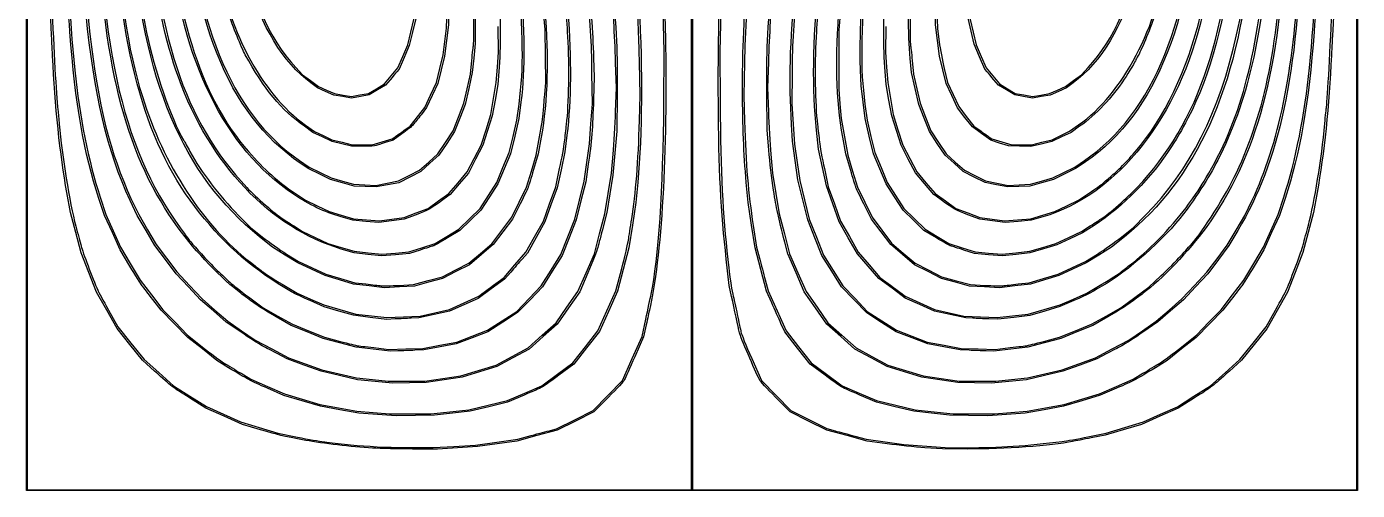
# Model space of a CAD drawing. Header units: millimetres. Extents: x 0 to 590, y -1 to 589.
# Drawn here: x 0 to 590, y -1 to 205 of the extents above; entities that cross this region are included whole.
import ezdxf

# ---------------------------------------------------------------- set-up
doc = ezdxf.new("R2010")
doc.units = ezdxf.units.MM
doc.layers.add('Image', color=7, linetype='CONTINUOUS')

msp = doc.modelspace()

# ---------------------------------------------------------------- linework, layer by layer
at = {"layer": 'Image', "color": 7}
for points in [[(0.145482, 294.206687), (0.145482, 589.206674), (295.145481, 589.206674), (590.145441, 589.206674), (590.145441, 294.206687), (590.145441, -0.7933), (295.145481, -0.7933), (0.145482, -0.7933)], [(294.850471, 294.206687), (294.850471, 588.911664), (147.645475, 588.911664), (0.440492, 588.911664), (0.440492, 294.206687), (0.440492, -0.49829), (147.645475, -0.49829), (294.850471, -0.49829)], [(589.850458, 294.206687), (589.850458, 588.911664), (442.645475, 588.911664), (295.440465, 588.911664), (295.440465, 294.206687), (295.440465, -0.49829), (442.645475, -0.49829), (589.850458, -0.49829)]]:
    msp.add_lwpolyline(points, close=True, dxfattribs=at)
for points in [[(119.47788, 186.653458), (122.527389, 183.382705), (126.030101, 180.803176), (129.532814, 178.223674), (133.125988, 176.631306), (136.719162, 175.038937), (140.422508, 174.413251), (144.125828, 173.787591), (147.936437, 174.446826), (151.747045, 175.106089), (155.259733, 177.205161), (158.772421, 179.304206), (161.759963, 182.844199), (164.747479, 186.384191), (166.955798, 191.546688), (169.164116, 196.709185), (170.511771, 202.314198), (171.8594, 207.919184), (172.627565, 214.409201), (173.395729, 220.899192), (173.418748, 234.469195)], [(167.574499, 158.768756), (170.214803, 160.653304), (173.435682, 164.795911), (176.656587, 168.938519), (179.245773, 174.416346), (181.834959, 179.8942), (183.312815, 186.089207), (184.790672, 192.284188), (185.560318, 198.184184), (186.329991, 204.084207), (186.659159, 212.572808), (186.988328, 221.061408), (186.48083, 233.370301)], [(403.809219, 233.584852), (403.302727, 221.489848), (403.637928, 212.639853), (403.973102, 203.789858), (404.740288, 198.037367)], [(416.86855, 234.617362), (416.902072, 220.899854), (417.667776, 214.409863), (418.433507, 207.919845), (419.781162, 202.314859), (421.128817, 196.709847), (423.337109, 191.54735), (425.545428, 186.384853), (428.529398, 182.849411), (431.513396, 179.313969), (434.994942, 177.216352), (438.476514, 175.118762), (442.32181, 174.453494), (446.167079, 173.788252), (449.870425, 174.413912), (453.573745, 175.039599), (457.133052, 176.616965), (460.692359, 178.194305), (464.235474, 180.795821), (467.778615, 183.397336), (470.821562, 186.661104)], [(229.857849, 174.584225), (230.323701, 179.894227), (230.150848, 191.69422), (229.97797, 203.494213), (228.489027, 220.899219)], [(173.296087, 213.821694), (172.675745, 208.24478), (171.241571, 202.329491), (169.807397, 196.414201), (167.558201, 191.104199), (165.309005, 185.794197), (164.304488, 184.665802)], [(187.288947, 218.096699), (187.254895, 205.559207), (186.345946, 198.6267), (185.436996, 191.694193), (183.950964, 185.612402), (182.464905, 179.53061), (179.953877, 174.171395), (177.442823, 168.812181), (175.007915, 165.686843)], [(282.657809, 170.896542), (282.811374, 193.759028), (282.19508, 218.244046)], [(308.096994, 218.244892), (307.480541, 193.759875), (307.633179, 170.897388)], [(467.000158, 160.556837), (463.182724, 157.860759), (458.932007, 155.831299), (454.681291, 153.801866), (449.916939, 152.687044), (445.152587, 151.572248), (440.2851, 151.732903), (435.417587, 151.893558), (431.521756, 153.143106), (427.625926, 154.39268), (423.556766, 157.319078), (419.487581, 160.245475), (416.175685, 164.51204), (412.86379, 168.778578), (410.344718, 174.154938), (407.825673, 179.531271), (406.339615, 185.613063), (404.853583, 191.694855), (403.944633, 198.627361), (403.035683, 205.559868), (403.001631, 218.097361)], [(425.979873, 184.666463), (424.967842, 185.794858), (422.631836, 191.399871), (420.29583, 197.004857), (418.935527, 202.757348), (417.575225, 208.509866), (416.990549, 213.819868)], [(199.083093, 209.541688), (199.083093, 197.299206), (198.415205, 190.809189), (197.747344, 184.319198), (196.168417, 177.239186), (194.589516, 170.159201), (192.242873, 164.169934), (189.896204, 158.180667), (186.413811, 152.959935), (182.931418, 147.739203), (178.893956, 144.141452), (174.85652, 140.543701), (170.026896, 138.055559), (165.197271, 135.567418), (160.182279, 134.62431), (155.167261, 133.681203), (150.299774, 133.874772), (145.432288, 134.068341), (140.181023, 135.542864), (134.929759, 137.017361), (130.104103, 139.326035), (125.278473, 141.63471), (121.490381, 144.217731)], [(360.888723, 210.279876), (360.261608, 203.199891), (360.227582, 190.072377), (360.193557, 176.94489), (360.733307, 170.454899), (361.273083, 163.964882), (362.719243, 155.852386), (364.165403, 147.739891), (366.346707, 140.659879), (368.527985, 133.579894), (371.760505, 126.930359), (374.992999, 120.280825), (379.314888, 114.521269), (383.636804, 108.761713), (388.832242, 104.355792), (394.027706, 99.949898), (399.907541, 96.898141), (405.787376, 93.846357), (412.195479, 92.134053), (418.603555, 90.421723), (425.047429, 90.059694)], [(118.953635, 131.025686), (123.792414, 127.791261), (129.008622, 125.278592), (134.224803, 122.765897), (139.611137, 121.169798), (144.997445, 119.573699), (150.821136, 119.099513), (156.6448, 118.625327), (162.102308, 119.355101), (167.559815, 120.084874), (172.869817, 122.131241), (178.179793, 124.177608), (182.791586, 127.469739), (187.403353, 130.76187), (191.419463, 135.540774), (195.435574, 140.319705), (198.567076, 146.232586), (201.698552, 152.145468), (203.850646, 158.939836), (206.002767, 165.734203), (207.191408, 172.814189), (208.380048, 179.8942), (208.879952, 186.679202), (209.379882, 193.464203), (209.212719, 204.821707)], [(381.080188, 204.822368), (380.913448, 193.464864), (381.413405, 186.679863), (381.913361, 179.894862), (383.095493, 172.81485), (384.277651, 165.734865), (386.436228, 158.940497), (388.594778, 152.14613), (391.726254, 146.233248), (394.85773, 140.320366), (398.887281, 135.525481), (402.916833, 130.730596), (407.515185, 127.453202), (412.113511, 124.175835), (417.423513, 122.130686), (422.733515, 120.085536), (428.191023, 119.354095), (433.64853, 118.622655), (439.523391, 119.113589), (445.398252, 119.60455), (450.73339, 121.185567), (456.068528, 122.766559), (461.284709, 125.279254), (466.500916, 127.791922), (471.314719, 131.019945)], [(121.097316, 145.373749), (125.374808, 142.446955), (130.242321, 140.056365), (135.109807, 137.665775), (140.124799, 136.295815), (145.139817, 134.925882), (150.0916, 134.641588), (155.043383, 134.357319), (160.021122, 135.354402), (164.99886, 136.351457), (169.699606, 138.705296), (174.400379, 141.059136), (178.4634, 144.694167), (182.526421, 148.329198), (185.887105, 153.420839), (189.24779, 158.512481), (191.614567, 164.622292), (193.981344, 170.732103), (195.43904, 177.15735), (196.896709, 183.582598), (197.499429, 189.703389)], [(251.479572, 190.956694), (251.763946, 182.254204), (251.480207, 172.519205)], [(271.880008, 163.142927), (272.219283, 174.416796), (271.877229, 188.955412)], [(318.409235, 188.89096), (318.061863, 174.098476), (318.406377, 162.983357)], [(329.030642, 188.842461), (328.676364, 177.730015), (329.025588, 167.159963)], [(469.627074, 144.763726), (465.507591, 141.92181), (460.444445, 139.472932), (455.381299, 137.024081), (450.119451, 135.546542), (444.857603, 134.069003), (439.99009, 133.875434), (435.122603, 133.681864), (430.107585, 134.624972), (425.092593, 135.568079), (420.233785, 138.071355), (415.375003, 140.574604), (411.367016, 144.157248), (407.359028, 147.739865), (403.876344, 152.960596), (400.39366, 158.181328), (398.049425, 164.170595), (395.705191, 170.159862), (394.119119, 177.239847), (392.533022, 184.319859), (391.921279, 190.563232)], [(392.793901, 189.704051), (393.396595, 183.583259), (394.854291, 177.158012), (396.31196, 170.732764), (398.687627, 164.60004), (401.063294, 158.467343), (404.413792, 153.398588), (407.764317, 148.329859), (411.828634, 144.694828), (415.892951, 141.059797), (420.593698, 138.705958), (425.29447, 136.352119), (430.272209, 135.355063), (435.249947, 134.357981), (440.20173, 134.642249), (445.153513, 134.926544), (450.168505, 136.296477), (455.183523, 137.666436), (460.051009, 140.057026), (464.918522, 142.447616), (469.196015, 145.37441)], [(154.135492, 62.454657), (160.773015, 61.680142), (168.295489, 61.893078), (175.81799, 62.106042), (183.340491, 63.529632), (190.862992, 64.953249), (197.647993, 67.574582), (204.432994, 70.195915), (210.931584, 74.363473), (217.430185, 78.531004), (222.883618, 84.225102), (228.337024, 89.9192), (232.661903, 96.851706), (236.986756, 103.784213), (240.098335, 111.601698), (243.209888, 119.419209), (245.25689, 127.826715), (247.303891, 136.234194), (248.508037, 144.494194), (249.712182, 152.754195), (250.336149, 161.60419), (250.960142, 170.454211), (250.793772, 183.876709)], [(209.602212, 186.736828), (209.023277, 179.124474), (207.817729, 172.134342), (206.612156, 165.144209), (204.533033, 158.654192), (202.453885, 152.164201), (199.223296, 146.006976), (195.99268, 139.849752), (191.979427, 135.091961), (187.966175, 130.334197), (184.692459, 127.974194)], [(261.258545, 167.05667), (261.608536, 177.524142), (261.257752, 188.739168)], [(339.498643, 183.877396), (339.333675, 170.454899), (339.959573, 161.505685), (340.585498, 152.556472), (341.757708, 144.543169), (342.929918, 136.529892), (345.006104, 127.963981), (347.082289, 119.398095), (350.269486, 111.44398), (353.456683, 103.48989), (357.725206, 96.663561), (361.993729, 89.837258), (367.435838, 84.180811), (372.877973, 78.524337), (379.367964, 74.360483), (385.857955, 70.196603), (392.642956, 67.57527), (399.427957, 64.953937), (406.950458, 63.53032), (414.472959, 62.10673), (421.99546, 61.893766), (429.517961, 61.68083), (436.155457, 62.455345)], [(403.508996, 111.096), (398.000107, 114.398264), (393.35323, 118.909992), (388.706353, 123.421693), (384.934823, 129.237949), (381.16332, 135.054205), (378.401758, 141.691701), (375.640196, 148.329198), (373.759565, 156.146709), (371.878906, 163.964194), (370.98345, 171.191711), (370.087995, 178.419201), (369.827962, 185.351708)], [(405.598358, 127.974194), (402.324642, 130.334197), (398.283661, 135.124849), (394.242653, 139.915474), (391.041327, 146.039837), (387.839975, 152.164201), (385.759318, 158.654192), (383.678661, 165.144209), (382.473087, 172.134342), (381.267513, 179.124474), (380.688605, 186.736828)], [(406.985277, 186.089869), (408.463081, 179.894862), (410.939369, 174.58486), (413.415658, 169.274857), (416.746815, 164.961435), (420.077972, 160.647986), (422.718275, 158.766428)], [(161.312579, 181.182351), (159.325215, 178.827294), (155.69238, 176.63792), (152.059571, 174.448546), (148.156755, 173.732901), (144.25394, 173.017256), (140.271431, 173.705332), (136.288923, 174.393381), (132.713609, 175.997417), (129.138268, 177.601427), (126.223618, 179.746087)], [(464.068284, 179.746748), (461.153608, 177.602088), (457.578293, 175.998078), (454.002952, 174.394042), (450.02047, 173.705993), (446.037962, 173.017918), (442.135146, 173.733563), (438.23233, 174.449208), (434.599496, 176.638582), (430.966687, 178.827956), (428.979296, 181.183012)], [(219.296026, 171.191711), (218.409328, 163.964194), (216.527956, 156.146709), (214.646556, 148.329198), (211.884148, 141.691701), (209.121728, 135.054205), (205.350437, 129.233875), (201.579146, 123.413544), (196.906551, 118.888905), (192.233957, 114.364292), (186.753404, 111.078987)], [(261.951357, 174.584198), (261.840549, 158.359208), (260.953163, 148.624208), (260.065804, 138.889208), (258.723731, 130.629208), (257.381632, 122.369207), (255.736982, 116.026695)], [(329.197356, 149.951702), (328.421068, 158.949202), (328.32558, 174.879209)], [(118.589807, 116.379808), (122.42481, 113.876612), (128.051148, 111.267529), (133.677512, 108.658473), (139.556157, 106.906402), (145.434801, 105.154305), (151.569827, 104.505943), (157.704853, 103.857555), (163.664831, 104.369577), (169.624809, 104.881599), (175.432783, 106.72847), (181.240757, 108.575341), (186.495277, 111.760527), (191.749796, 114.945714), (196.469803, 119.526895), (201.189811, 124.108075), (204.910647, 129.876124), (208.631508, 135.6442), (211.350367, 142.281696), (214.069236, 148.919192), (215.812337, 156.086066), (217.555465, 163.252941), (218.461028, 170.393569)], [(371.826889, 170.39423), (372.737902, 163.253602), (374.48103, 156.086728), (376.224132, 148.919853), (378.94299, 142.282357), (381.661822, 135.644861), (385.382684, 129.876786), (389.103545, 124.108737), (393.823553, 119.520941), (398.543535, 114.933172), (403.807923, 111.751452), (409.072311, 108.569705), (414.870443, 106.725983), (420.668548, 104.88226), (426.628526, 104.370239), (432.588477, 103.858217), (438.723503, 104.506605), (444.858555, 105.154966), (450.65973, 106.88386), (456.460905, 108.612726), (462.164713, 111.242341), (467.868547, 113.871955), (471.70355, 116.377824)], [(149.356059, 151.711102), (144.252987, 151.674801), (139.908926, 152.748612), (135.564864, 153.822397), (131.336346, 155.841247), (127.107855, 157.860098), (123.29042, 160.556175)], [(123.752304, 161.120637), (127.734812, 158.311027), (131.634664, 156.460372), (135.534543, 154.609691), (140.04217, 153.467803), (144.549823, 152.32594), (148.974821, 152.322236), (153.399818, 152.318532), (157.819312, 153.648566), (162.238806, 154.9786), (163.586488, 155.931391)], [(418.064307, 61.297448), (413.985782, 61.449372), (406.854309, 62.813855), (399.722862, 64.178338), (392.688411, 66.832664), (385.653987, 69.48699), (379.15844, 73.655607), (372.662893, 77.824196), (367.069019, 83.599071), (361.475172, 89.373947), (357.102642, 96.358285), (352.730138, 103.342623), (349.589216, 111.194054), (346.448294, 119.045485), (344.277441, 127.93485), (342.106588, 136.824188), (340.913846, 145.379199), (339.721078, 153.93421), (339.275784, 161.309206)], [(426.706287, 155.932052), (428.053969, 154.979261), (432.473463, 153.649227), (436.892957, 152.319194), (441.317954, 152.322898), (445.742952, 152.326602), (450.250605, 153.468464), (454.758232, 154.610353), (458.65811, 156.466934), (462.557963, 158.323489), (466.540471, 161.125532)], [(166.551012, 157.180859), (162.594036, 154.379372), (159.176016, 153.334717)], [(165.245902, 90.058688), (171.689802, 90.4204), (178.127273, 92.148288), (184.564744, 93.876176), (190.414655, 96.912693), (196.264566, 99.949236), (201.332051, 104.226729), (206.399563, 108.504221), (210.835064, 114.361434), (215.270576, 120.218648), (218.517966, 126.898953), (221.765383, 133.579233), (223.943353, 140.659218), (226.12135, 147.73923), (227.566531, 155.851725)], [(239.7158, 156.589198), (238.839051, 149.214202), (237.074518, 141.249212), (235.309959, 133.284196), (232.607875, 125.773786), (229.905791, 118.263403), (226.023322, 111.318805), (222.140826, 104.374207), (219.822706, 101.719193)], [(228.330039, 155.764121), (227.001381, 148.29041), (224.905537, 141.377297)], [(419.63535, 75.484777), (416.537847, 75.645194), (409.562584, 77.120405), (402.587294, 78.595589), (396.14379, 81.516007), (389.70026, 84.436451), (383.859319, 88.755139), (378.018404, 93.073827), (373.235637, 98.51956), (368.45287, 103.965294), (364.417339, 111.102244), (360.381835, 118.239194), (357.555899, 126.20421), (354.729964, 134.169201), (352.987551, 142.281696), (351.245137, 150.394191), (350.337034, 158.801697)], [(365.38537, 141.377297), (363.289526, 148.29041), (361.960868, 155.764121)], [(53.78102, 114.67568), (57.636369, 108.20921), (62.172465, 102.123291), (66.708561, 96.037372), (72.321749, 90.028288), (77.934964, 84.019203), (83.658986, 79.080094), (89.382982, 74.141011), (95.430484, 69.937893), (101.477986, 65.734775), (108.889917, 61.868075), (116.301849, 58.001349), (123.639909, 55.328396), (130.977995, 52.655416), (138.7065, 50.85699), (146.435006, 49.058538), (153.456492, 48.314239), (160.477978, 47.569913), (168.590473, 47.582613), (176.702968, 47.595048), (184.667985, 48.781546), (192.632975, 49.96807), (200.450486, 52.3535), (208.267971, 54.73893), (215.385511, 58.570706), (222.503014, 62.402481), (228.698524, 67.960054), (234.894034, 73.517626), (239.702545, 80.390919), (244.511029, 87.264212), (248.182626, 95.671691), (251.854248, 104.079197), (254.182767, 112.929192), (256.511259, 121.779213), (257.978426, 130.776713), (259.445594, 139.774213), (260.177087, 148.181692)], [(330.109956, 148.182407), (330.845154, 139.774927), (332.312718, 130.777427), (333.780309, 121.779927), (336.10552, 112.929906), (338.430732, 104.079911), (342.103942, 95.672406), (345.777179, 87.264926), (350.585901, 80.388273), (355.394624, 73.511647), (361.628551, 67.935289), (367.862478, 62.358957), (374.942649, 58.547449), (382.022819, 54.735941), (389.840304, 52.352362), (397.657816, 49.968784), (405.622806, 48.78226), (413.587796, 47.595763), (421.700317, 47.583327), (429.812813, 47.570627), (436.834299, 48.314953), (443.855785, 49.059252), (451.58429, 50.857705), (459.312795, 52.656131), (466.650855, 55.32911), (473.988915, 58.002063), (481.400873, 61.86879), (488.812805, 65.73549), (494.860307, 69.938608), (500.907808, 74.141726), (506.631804, 79.080808), (512.355826, 84.019918), (517.874982, 89.928275), (523.394137, 95.836606), (527.91486, 101.875773), (532.435584, 107.914914), (536.363191, 114.450175), (540.290799, 120.985437), (543.523689, 127.872673)], [(249.157933, 143.756695), (248.008186, 135.93921), (245.924539, 127.490244), (243.840866, 119.041278), (240.700791, 111.191964), (237.560716, 103.342623), (233.192234, 96.364741), (228.823751, 89.386832), (223.329282, 83.698184), (217.834812, 78.009537), (211.26144, 73.757947), (204.688079, 69.506358), (197.628043, 66.842348), (190.567981, 64.178338), (183.436508, 62.813855), (176.305061, 61.449372), (172.226509, 61.297448)], [(208.122556, 90.856142), (211.811467, 93.545552), (216.649637, 99.136225), (221.487808, 104.726923), (225.362631, 111.630564), (229.237427, 118.534204), (231.970864, 126.137959), (234.704328, 133.741713), (236.462934, 141.866459)], [(353.829217, 141.84053), (355.581552, 133.750048), (358.313058, 126.148119), (361.044563, 118.546216), (364.9074, 111.666838), (368.770237, 104.78746), (373.621426, 99.169615), (378.472614, 93.551797), (382.165297, 90.859608)], [(56.893525, 52.052695), (51.544074, 56.879198), (45.899241, 63.901478), (40.254435, 70.923757), (35.719451, 78.999528), (31.184439, 87.075299), (27.759779, 95.807528), (24.335118, 104.539757), (21.988026, 113.454469), (19.640934, 122.369207), (18.015016, 131.219202)], [(271.089115, 135.637188), (270.313939, 126.794205), (268.736255, 116.764195), (267.158597, 106.734211), (264.653179, 97.07557), (262.147757, 87.416956), (258.116221, 78.503673), (254.084659, 69.59039), (248.397996, 62.349802), (242.711333, 55.109215), (236.131781, 50.241702)], [(330.481431, 82.245199), (328.102457, 87.551179), (325.616696, 97.142695), (323.13091, 106.734211), (321.55394, 116.764195), (319.976997, 126.794205), (319.201794, 135.637188)], [(572.26826, 131.219202), (570.643851, 122.369207), (568.304405, 113.466137), (565.964959, 104.563093), (562.526964, 95.796918), (559.088994, 87.03077), (554.532287, 78.939415), (549.97558, 70.84806), (544.361201, 63.863642), (538.746849, 56.879198), (533.397397, 52.052695)], [(45.942104, 98.621716), (41.623971, 105.849206), (38.170392, 113.419491), (34.716838, 120.989776), (32.192793, 128.611998)], [(32.790963, 129.154209), (35.319136, 121.484203), (38.563113, 114.256712), (41.80709, 107.029195), (46.125037, 99.70746), (50.442984, 92.385751), (55.523566, 85.800405), (60.604148, 79.215084), (65.996065, 73.676958), (71.387982, 68.138806), (78.025478, 62.814702)], [(95.229718, 69.29784), (88.68644, 73.804302), (82.987209, 78.707508), (77.287979, 83.610687), (71.887939, 89.419958), (66.487899, 95.229202), (61.772574, 101.498663), (57.057223, 107.768123), (53.121466, 114.380987), (49.185737, 120.993824), (46.037195, 127.714082)], [(218.971568, 126.202491), (215.587388, 119.415743), (211.316712, 113.812477), (207.046046, 108.20921), (201.756999, 103.709362), (196.467925, 99.209541), (190.504825, 96.148047), (184.541726, 93.086553), (178.298644, 91.414731), (172.055562, 89.742934), (165.448123, 89.348864), (158.84071, 88.954794), (151.989324, 89.783469), (145.137939, 90.612144), (138.795427, 92.509259), (132.452941, 94.406374), (126.405439, 97.19249), (120.357938, 99.978605), (114.785548, 103.45568), (109.213159, 106.932728), (103.428044, 111.597094)], [(486.862852, 111.597094), (481.077711, 106.932728), (475.505348, 103.45568), (469.932959, 99.978605), (463.885457, 97.19249), (457.837955, 94.406374), (451.495469, 92.509259), (445.152957, 90.612144), (438.301572, 89.783469), (431.450187, 88.954794), (424.842747, 89.348864), (418.235334, 89.742934), (411.992252, 91.414731), (405.749171, 93.086553), (399.786071, 96.148047), (393.822971, 99.209541), (388.533898, 103.709362), (383.244824, 108.20921), (378.967332, 113.814196), (374.689813, 119.419209), (371.314524, 126.20421)], [(512.265286, 62.815416), (518.902808, 68.13952), (524.294726, 73.677673), (529.686643, 79.215799), (534.767225, 85.801119), (539.847807, 92.386466), (544.168188, 99.708174), (548.488596, 107.02991), (551.72519, 114.257426), (554.961812, 121.484917), (557.49488, 129.154923)], [(558.09551, 128.611998), (555.574084, 120.989776), (552.120531, 113.419491), (548.666951, 105.849206), (544.348819, 98.621716)], [(94.091216, 121.087936), (99.414818, 115.676625), (104.72482, 111.479381)], [(172.830209, 121.346487), (167.558122, 119.339993), (161.953109, 118.602917), (156.348123, 117.865867), (150.595605, 118.375137), (144.843114, 118.884407), (139.631113, 120.403962)], [(450.659677, 120.41055), (445.447703, 118.89761), (439.695185, 118.378762), (433.942694, 117.859887), (428.337708, 118.599927), (422.732695, 119.339993), (417.460608, 121.346487)], [(485.568537, 111.484329), (490.878539, 115.685065), (496.202141, 121.092487)], [(322.284666, 116.617245), (323.786203, 107.029751), (325.065252, 102.162264)], [(473.379739, 116.63566), (468.271693, 113.311356), (462.612626, 110.673513), (456.953532, 108.035697), (450.937939, 106.250553), (444.922346, 104.465409), (438.842565, 103.795193), (432.762784, 103.125004), (426.567778, 103.658192), (420.372771, 104.19138), (415.652789, 105.715698)], [(537.139373, 114.330478), (533.210152, 107.728568), (528.501257, 101.478898), (523.792388, 95.229202), (518.397666, 89.419958), (513.002918, 83.610687), (507.329537, 78.729839), (501.656129, 73.848991), (495.087028, 69.321123)], [(478.782927, 59.673198), (474.65294, 57.524093), (467.130439, 54.75335), (459.607938, 51.982607), (451.495443, 50.104939), (443.382948, 48.227244), (435.644362, 47.448416), (427.905775, 46.669589), (420.451855, 46.849796), (412.997934, 47.030004), (405.032944, 48.222719), (397.067927, 49.415461), (389.397947, 51.767395), (381.727941, 54.119329), (374.533497, 57.960815), (367.339053, 61.802326), (361.159551, 67.355586), (354.980048, 72.908873), (349.959977, 80.072731), (344.939905, 87.236589), (341.299953, 95.666876), (337.66, 104.097162), (336.311948, 109.25069)], [(115.344798, 103.940053), (120.6548, 100.597995), (126.702302, 97.817436), (132.749804, 95.036903), (139.239794, 93.136586), (145.729812, 91.236243), (150.597298, 90.666092)], [(174.637975, 105.715698), (169.917967, 104.19138), (163.722986, 103.658192), (157.527979, 103.125004), (151.457141, 103.794214), (145.386303, 104.463425), (139.657148, 106.144799)], [(312.72916, 85.096031), (311.693052, 90.007862), (310.355318, 101.616032)], [(439.696032, 90.666754), (444.563545, 91.236904), (451.053536, 93.137247), (457.543553, 95.037564), (463.591055, 97.818097), (469.63853, 100.598656), (474.948532, 103.941137)], [(95.199952, 51.08051), (99.541924, 48.459998), (106.999945, 45.210041), (114.457994, 41.960111), (122.275479, 39.627545), (130.09299, 37.294952), (138.352991, 35.803601), (146.612991, 34.312251), (153.840482, 33.717706), (161.067972, 33.123187), (170.212977, 33.130331), (179.357982, 33.137474), (187.765488, 34.039624), (196.172967, 34.9418), (204.786266, 36.992374), (213.399549, 39.042948), (221.016691, 42.302482), (228.633807, 45.56199), (235.488526, 50.630533), (242.343245, 55.69905), (247.89886, 62.779036), (253.454475, 69.859047), (257.444735, 78.729865), (261.434996, 87.600683), (263.989231, 97.462365)], [(248.983784, 95.657906), (245.351028, 87.236589), (240.336063, 80.080007), (235.321071, 72.923425), (229.124874, 67.356671), (222.928676, 61.789891), (215.745821, 57.958645), (208.562981, 54.127373), (200.892975, 51.770597), (193.222969, 49.413847), (185.257979, 48.221926), (177.292989, 47.030004), (169.839068, 46.849796), (162.385147, 46.669589), (154.646561, 47.448416), (146.907975, 48.227244), (138.79548, 50.104939), (130.682984, 51.982607), (123.160484, 54.75335), (115.637983, 57.524093), (111.507996, 59.673198)], [(214.768635, 95.966702), (212.032658, 92.869198), (206.167814, 88.570592), (200.302981, 84.272013), (193.960469, 81.421418), (187.617983, 78.570824), (180.832982, 77.122204), (174.04798, 75.673584), (170.655466, 75.498006)], [(113.426198, 90.548723), (120.063694, 86.577962), (125.963691, 84.008646), (131.863688, 81.439304), (138.981111, 79.401034), (146.098535, 77.362737), (152.993603, 76.56097), (159.888698, 75.759203), (167.263693, 76.097631), (174.638689, 76.43606), (181.12868, 77.906958), (187.618697, 79.37783), (194.154726, 82.313567), (200.690781, 85.249304), (202.562231, 86.708005)], [(327.597447, 92.453802), (328.850619, 87.612853), (332.843473, 78.736321), (336.836326, 69.859762), (342.391941, 62.77975), (347.947529, 55.699765), (354.802248, 50.631248), (361.656967, 45.562704), (369.27411, 42.303197), (376.891226, 39.043662), (385.504524, 36.993089), (394.117796, 34.942515), (402.525302, 34.040339), (410.932808, 33.138189), (420.077813, 33.131045), (429.222792, 33.123901), (436.450309, 33.71842), (443.677799, 34.312965), (451.898589, 35.797489), (460.119378, 37.28204), (467.9761, 39.621565), (475.832796, 41.96109), (483.290845, 45.210914), (490.748867, 48.460712), (495.090838, 51.081225)], [(387.729432, 86.708693), (389.600883, 85.249992), (396.136911, 82.314255), (402.672966, 79.378518), (409.162957, 77.907646), (415.652974, 76.436748), (423.02797, 76.098319), (430.402966, 75.759891), (437.298034, 76.561658), (444.193102, 77.363424), (451.310526, 79.401721), (458.427949, 81.439992), (464.327972, 84.009334), (470.227969, 86.57865), (476.865465, 90.547003)], [(451.200459, 65.251197), (458.132965, 67.071715), (465.212951, 69.936756), (472.292963, 72.801823), (478.782953, 76.459158), (485.272971, 80.116493), (491.467951, 84.704289), (497.662958, 89.292084), (503.007171, 94.240983)], [(89.710272, 53.548729), (84.432575, 56.776751), (78.057784, 61.899878), (71.682992, 67.022979), (65.740398, 73.013595), (59.797803, 79.004211), (56.169466, 83.724193)], [(98.528014, 84.936276), (105.018005, 80.117075), (111.507996, 76.456486), (117.998013, 72.795896), (125.077998, 69.933448), (132.15801, 67.071027), (139.09049, 65.250509)], [(163.575481, 75.155159), (159.887983, 74.987889), (152.512988, 75.881969), (145.137992, 76.776076), (138.608657, 78.693035), (132.079349, 80.609968), (125.92366, 83.284191)], [(464.407347, 83.301653), (458.291848, 80.644893), (451.574844, 78.680679), (444.857867, 76.716439), (437.777856, 75.860829), (430.697844, 75.00522), (426.715362, 75.16479)], [(534.121456, 83.724193), (530.493093, 79.004211), (524.550525, 73.013595), (518.60793, 67.022979), (512.233139, 61.899878), (505.858348, 56.776751), (500.580651, 53.548729)], [(36.442663, 79.12256), (40.643981, 71.629057), (46.422005, 64.40154), (52.200029, 57.17405), (58.717536, 51.374039), (65.235044, 45.574029), (72.56424, 40.94263), (79.893436, 36.311231), (87.440808, 32.927924), (94.988206, 29.544592), (103.248207, 27.03568), (111.508207, 24.526769), (120.210697, 22.80486)], [(470.670379, 22.913234), (478.782874, 24.529653), (487.042875, 27.037479), (495.302875, 29.545306), (502.825376, 32.919934), (510.347877, 36.294562), (517.687127, 40.921437), (525.026351, 45.548311), (531.558702, 51.361551), (538.091053, 57.174764), (543.869076, 64.402254), (549.6471, 71.629771), (553.848419, 79.123274)], [(164.75547, 61.013286), (161.362982, 60.881074), (153.840482, 61.775842), (146.317981, 62.670583), (138.942985, 64.599422), (131.567989, 66.528261), (124.487977, 69.421929), (117.407992, 72.315624), (110.770496, 76.118957)], [(232.4582, 25.769781), (235.113188, 26.448781), (243.227827, 30.492858), (251.342465, 34.536935), (257.830339, 41.232851), (264.318187, 47.928767), (268.655901, 57.683161), (272.993612, 67.437528), (274.647152, 75.138279)], [(274.824317, 72.513506), (273.686688, 67.20353), (269.780989, 58.353509)], [(354.152485, 50.241702), (347.566291, 55.109215), (341.932122, 62.281672), (336.297952, 69.454103), (334.579166, 73.19666)], [(479.520347, 76.118957), (472.882851, 72.315624), (465.802866, 69.421929), (458.722854, 66.528261), (451.347858, 64.599422), (443.972863, 62.670583), (436.450362, 61.775842), (428.927861, 60.881074), (425.535347, 61.013286)], [(321.611222, 57.714884), (325.972879, 47.929852), (332.460673, 41.233883), (338.948468, 34.537914), (346.915681, 30.548209), (354.882893, 26.558478), (358.570391, 25.589626)], [(220.68911, 41.404486), (213.283, 38.235783), (205.022989, 36.272734), (196.762988, 34.309711), (188.907694, 33.44193), (181.052427, 32.57415), (172.535199, 32.373543), (164.01797, 32.172936), (155.75797, 32.820107), (147.497969, 33.467304), (138.942985, 34.964025), (130.387974, 36.460747), (122.275479, 38.891897), (114.162983, 41.323048), (106.935493, 44.466615)], [(483.35543, 44.469578), (476.127939, 41.327572), (468.015444, 38.894146), (459.902922, 36.460747), (451.347938, 34.964025), (442.792927, 33.467304), (434.532926, 32.820107), (426.272926, 32.172936), (417.755724, 32.373543), (409.238496, 32.57415), (401.383202, 33.44193), (393.527934, 34.309711), (385.267934, 36.272734), (377.007933, 38.235783), (369.601823, 41.404486)], [(103.875402, 26.079397), (95.872973, 28.44112), (87.760478, 32.039983), (79.647982, 35.638872), (72.420492, 40.175179)], [(258.159401, 40.552078), (251.632845, 33.96062), (243.52035, 29.901858), (235.407855, 25.843097), (226.410355, 23.462906), (217.412854, 21.082714), (208.710354, 19.883543), (200.007838, 18.684372), (191.166548, 18.090197), (182.325232, 17.496022), (171.254033, 17.537932)], [(381.727968, 19.866028), (372.877973, 21.082582), (363.880473, 23.46317), (354.882973, 25.843785), (346.770478, 29.902546), (338.657956, 33.961308), (332.131399, 40.552766)], [(517.870431, 40.178645), (510.64294, 35.638078), (502.530418, 32.039612), (494.417923, 28.44112), (486.349164, 26.059738), (478.280377, 23.678356), (472.189166, 22.494213)], [(153.424265, 17.955233), (153.424398, 17.955921)], [(189.535683, 18.693765), (199.123177, 19.303656), (208.552954, 20.634907), (217.982741, 21.966158), (223.892976, 23.528469)], [(367.29709, 23.29262), (372.336291, 21.964464), (380.719588, 20.743915), (389.102884, 19.523366), (399.280373, 18.814785), (409.457888, 18.106178), (417.25336, 18.096653)], [(417.127947, 17.535869), (406.212932, 17.568254), (398.395474, 18.108877)]]:
    msp.add_lwpolyline(points, dxfattribs=at)
for points in [[(54.760534, 382.559209), (43.992283, 333.521877), (43.313601, 250.454023), (53.286699, 202.166719)], [(11.200779, 201.134209), (9.348986, 233.615411), (9.766155, 328.512482), (11.952936, 372.234183)], [(496.202141, 121.092487), (535.254905, 160.760116), (549.480862, 225.010023), (542.501339, 330.197375)], [(470.821562, 186.661104), (493.589037, 211.080637), (502.814793, 258.901455), (495.895118, 316.627346)], [(126.223618, 179.746087), (101.138499, 198.204213), (88.28676, 243.344087), (92.044188, 299.796274)], [(498.253694, 299.689329), (502.068853, 243.66328), (489.101677, 198.166828), (464.068284, 179.746748)], [(24.630922, 284.619192), (24.630922, 196.090378), (32.461318, 150.434461), (53.78102, 114.67568)], [(31.713368, 282.63704), (31.701197, 198.692925), (41.923559, 151.891733), (68.201102, 115.585741)], [(580.238727, 279.01418), (580.37004, 245.349152), (579.87638, 212.216573), (579.073926, 200.839199)], [(121.490381, 144.217731), (89.175099, 166.253316), (72.376307, 208.532859), (70.335628, 272.966704)], [(519.95249, 272.967366), (517.968115, 209.31965), (501.16882, 166.523535), (469.627074, 144.763726)], [(17.667989, 268.689186), (17.984087, 232.178221), (18.987625, 210.440716), (21.515427, 185.351708)], [(62.530235, 265.886693), (64.870633, 212.920259), (76.99355, 173.648446), (98.500629, 149.361708)], [(71.217934, 268.689186), (73.540209, 208.280684), (90.523521, 166.293321), (121.097316, 145.373749)], [(469.196015, 145.37441), (499.806295, 166.318959), (516.828554, 208.501426), (519.077592, 268.984857)], [(568.895484, 186.384906), (571.373201, 212.044938), (572.312684, 232.836266), (572.621162, 268.837405)], [(54.397737, 264.559199), (56.95721, 202.385821), (70.126343, 162.561108), (97.751276, 133.453952)], [(492.419419, 133.334255), (520.22218, 162.592065), (533.301354, 202.159337), (535.894244, 264.854844)], [(67.349832, 115.584206), (44.747034, 146.711879), (34.611323, 184.577722), (31.539748, 249.366692)], [(76.812734, 122.222999), (53.647908, 151.062396), (41.94171, 191.317215), (38.723821, 253.201695)], [(39.502595, 252.797782), (41.198812, 219.582335), (44.913113, 195.01318), (51.460492, 173.699193)], [(558.747258, 249.366692), (555.710874, 184.806693), (545.605008, 146.961619), (523.062455, 115.731711)], [(551.564086, 253.201695), (549.142698, 206.996794), (542.969625, 176.666363), (530.639249, 150.390566)], [(536.533424, 139.996516), (549.392227, 167.456879), (555.06873, 196.11374), (558.022909, 248.482375)], [(566.019728, 249.071681), (563.453984, 182.025948), (555.588239, 145.328293), (537.139373, 114.330478)], [(103.428044, 111.597094), (69.231099, 139.169164), (51.588365, 181.061039), (46.773213, 246.121683)], [(95.266654, 242.139201), (99.220878, 218.2482), (107.314853, 199.69895), (119.47788, 186.653458)], [(19.32936, 202.461703), (18.010148, 220.050674), (17.712809, 225.855605), (17.402823, 240.074181)], [(67.447569, 182.254204), (61.470949, 198.868132), (57.685026, 216.676548), (55.469061, 238.599182)], [(118.521941, 130.407805), (88.06496, 150.827552), (68.917673, 189.588454), (63.577006, 241.635911)], [(248.241257, 236.386683), (250.322708, 213.445298), (251.101932, 202.513694), (251.479572, 190.956694)], [(282.457414, 236.091011), (282.757452, 225.471272), (283.010393, 215.20565), (283.333264, 200.5435)], [(306.831651, 171.781705), (306.729998, 191.91729), (306.886181, 201.952565), (307.83249, 236.091699)], [(317.571299, 176.059197), (317.568654, 194.353732), (317.689939, 197.49042), (320.071109, 240.811681)], [(320.664279, 238.304754), (319.58507, 220.495094), (318.691731, 200.919817), (318.409235, 188.89096)], [(534.824401, 238.599182), (531.823233, 208.800405), (524.918904, 182.845469), (515.009756, 164.111699)], [(524.263611, 139.774901), (538.922136, 165.109257), (546.191827, 193.377446), (550.019686, 239.92739)], [(572.887438, 240.369192), (572.578855, 225.972419), (572.298132, 220.466678), (570.954631, 202.461703)], [(84.363201, 235.944194), (88.542163, 204.544926), (104.105113, 174.981549), (123.752304, 161.120637)], [(198.255423, 196.508208), (198.749824, 198.714224), (198.313605, 224.486757), (197.645374, 232.551707)], [(208.547503, 232.699185), (210.337065, 207.937255), (210.540451, 199.073793), (209.602212, 186.736828)], [(218.461028, 170.393569), (220.595448, 187.223926), (220.445509, 199.587825), (217.70723, 232.551707)], [(240.125296, 200.249204), (239.517045, 211.207002), (239.157979, 215.684731), (237.452316, 233.58419)], [(261.257752, 188.739168), (260.828492, 202.463687), (260.402407, 209.568014), (258.700871, 231.371691)], [(259.445806, 231.224186), (261.90868, 198.921922), (262.089655, 194.831067), (261.951357, 174.584198)], [(328.32558, 174.879209), (328.20575, 194.870649), (328.395271, 199.10594), (330.846636, 231.224186)], [(331.579796, 231.372406), (329.890458, 209.549652), (329.46387, 202.432387), (329.030642, 188.842461)], [(352.836976, 233.584878), (351.127821, 215.607817), (350.773094, 211.180094), (350.166352, 200.249892)], [(372.588704, 232.552368), (369.850663, 199.666036), (369.696544, 187.091766), (371.826889, 170.39423)], [(380.688605, 186.736828), (379.75034, 199.073793), (379.953751, 207.937255), (381.743314, 232.699185)], [(391.921279, 190.563232), (390.829502, 201.705312), (390.827491, 217.680007), (391.915987, 232.847352)], [(466.540471, 161.125532), (486.14644, 174.92014), (501.838983, 204.730373), (505.926425, 235.944856)], [(542.479591, 234.469195), (537.072619, 177.527291), (518.934611, 137.455616), (486.862852, 111.597094)], [(218.713943, 229.306698), (221.102099, 200.938232), (221.241243, 187.047158), (219.296026, 171.191711)], [(250.793772, 183.876709), (250.60359, 199.21807), (250.334561, 203.780968), (248.106426, 229.454203)], [(339.275784, 161.309206), (338.059283, 181.458258), (338.455973, 195.074193), (341.166656, 226.209194)], [(342.184561, 229.454891), (339.95579, 203.774433), (339.687132, 199.215636), (339.498643, 183.877396)], [(392.3326, 227.389845), (391.904636, 220.353066), (391.690535, 198.056126), (392.036161, 196.515801)], [(543.523689, 127.872673), (555.320243, 153.003723), (561.732393, 184.172724), (564.33039, 229.012402)], [(271.877229, 188.955412), (271.689084, 196.951649), (271.143884, 210.596159), (270.665676, 219.276529)], [(350.337034, 158.801697), (348.393246, 176.797755), (348.66836, 198.020884), (351.184045, 224.144201)], [(11.339314, 215.441526), (12.170265, 193.848484), (13.225952, 174.990016), (14.006341, 167.799038)], [(271.69644, 213.671702), (273.2746, 184.396297), (273.071082, 158.246442), (271.089115, 135.637188)], [(361.960868, 155.764121), (359.053309, 172.119128), (358.568513, 191.390716), (360.493012, 214.114191)], [(369.827962, 185.351708), (369.556235, 192.59584), (369.822141, 207.231188), (370.358716, 214.556707)], [(576.421213, 169.127246), (576.955116, 172.916212), (578.191937, 195.570974), (578.9578, 215.589746)], [(46.037195, 127.714082), (36.016736, 149.101913), (29.852527, 175.221738), (26.552035, 210.279188)], [(97.071641, 192.284188), (95.41908, 195.309989), (91.577013, 204.843667), (89.522417, 211.016687)], [(229.942145, 212.344208), (231.709324, 191.311103), (231.148169, 171.616076), (228.330039, 155.764121)], [(240.114633, 211.901692), (241.732322, 189.687329), (241.608444, 172.509891), (239.7158, 156.589198)], [(521.533666, 210.427355), (511.266669, 164.936088), (483.77916, 130.024529), (450.659677, 120.41055)], [(491.661547, 149.214864), (504.205734, 163.496675), (515.000866, 186.082064), (520.637258, 209.83736)], [(500.768161, 211.017349), (498.530342, 204.293863), (494.767835, 195.064324), (492.969779, 191.887763)], [(11.660254, 191.694193), (11.490788, 195.425956), (11.284016, 199.673947), (11.200779, 201.134209)], [(32.192793, 128.611998), (25.518229, 148.768168), (21.721829, 170.563537), (19.32936, 202.461703)], [(53.286699, 202.166719), (56.731362, 185.488497), (64.312521, 163.51382), (69.77405, 154.376726)], [(570.954631, 202.461703), (568.580366, 170.64278), (564.780605, 148.820793), (558.09551, 128.611998)], [(579.073926, 200.839199), (579.005266, 199.865691), (578.806696, 195.883209), (578.632654, 191.989204)], [(197.499429, 189.703389), (197.830899, 193.069842), (198.171101, 196.131997), (198.255423, 196.508208)], [(239.517019, 161.316879), (240.587232, 170.367692), (240.850096, 187.192202), (240.125296, 200.249204)], [(283.333264, 200.5435), (284.448192, 149.914951), (281.59392, 100.943488), (276.24939, 79.003524)], [(350.166352, 200.249892), (349.436604, 187.103461), (349.697457, 170.455904), (350.776534, 161.309894)], [(392.036161, 196.515801), (392.121436, 196.13578), (392.462431, 193.070503), (392.793901, 189.704051)], [(404.740288, 198.037367), (405.191932, 194.650833), (406.115275, 189.736885), (406.985277, 186.089869)], [(18.015016, 131.219202), (14.980034, 147.738542), (12.648949, 169.922399), (11.660254, 191.694193)], [(123.29042, 160.556175), (113.114149, 167.743158), (105.330504, 177.162351), (97.071641, 192.284188)], [(491.910097, 189.919792), (491.910097, 189.669258), (488.81344, 184.536606), (486.751727, 181.369861)], [(492.969779, 191.887763), (492.386955, 190.85811), (491.910097, 189.972523), (491.910097, 189.919792)], [(578.632654, 191.989204), (577.645123, 169.89348), (575.35735, 148.048792), (572.26826, 131.219202)], [(21.515427, 185.351708), (23.562588, 165.033348), (27.604124, 144.89017), (32.790963, 129.154209)], [(164.304488, 184.665802), (163.752011, 184.045169), (162.405652, 182.477618), (161.312579, 181.182351)], [(428.979296, 181.183012), (427.886249, 182.47828), (426.536504, 184.04583), (425.979873, 184.666463)], [(557.49488, 129.154923), (562.695239, 144.90115), (566.954289, 166.281282), (568.895484, 186.384906)], [(139.657148, 106.144799), (108.308151, 115.344917), (81.262391, 143.851363), (67.447569, 182.254204)], [(486.751727, 181.369861), (481.569863, 173.410612), (474.191507, 165.635725), (467.000158, 160.556837)], [(51.460492, 173.699193), (60.667515, 143.727194), (78.488737, 116.419787), (99.331606, 100.346402)], [(229.201867, 166.619234), (229.306431, 168.07947), (229.601626, 171.663727), (229.857849, 174.584225)], [(251.480207, 172.519205), (251.116722, 160.047593), (250.584619, 153.457113), (249.157933, 143.756695)], [(310.355318, 101.616032), (307.973963, 122.280281), (306.981828, 142.036374), (306.831651, 171.781705)], [(319.201794, 135.637188), (318.063477, 148.622515), (317.573363, 160.773186), (317.571299, 176.059197)], [(14.006341, 167.799038), (14.164826, 166.338803), (14.435971, 163.484663), (14.608903, 161.456552)], [(175.007915, 165.686843), (173.6687, 163.967898), (172.108346, 161.981195), (171.540471, 161.271926)], [(227.566531, 155.851725), (228.361392, 160.313605), (229.097278, 165.158973), (229.201867, 166.619234)], [(260.177087, 148.181692), (260.579386, 152.805815), (261.066061, 161.299575), (261.258545, 167.05667)], [(277.003055, 86.084038), (280.316935, 101.395317), (282.400926, 132.65163), (282.657809, 170.896542)], [(307.633179, 170.897388), (307.843311, 139.426233), (308.714743, 121.794612), (311.059507, 101.572402)], [(329.025588, 167.159963), (329.217649, 161.346433), (329.70562, 152.80653), (330.109956, 148.182407)], [(575.688423, 161.752251), (576.011453, 165.240623), (576.341203, 168.559371), (576.421213, 169.127246)], [(14.608903, 161.456552), (15.794025, 147.556852), (19.19265, 126.702315), (21.964452, 116.321547)], [(171.540471, 161.271926), (170.972596, 160.562658), (168.727342, 158.721687), (166.551012, 157.180859)], [(238.642095, 153.732703), (238.873393, 155.790527), (239.26712, 159.203414), (239.517019, 161.316879)], [(268.448812, 119.566556), (270.210672, 130.578646), (271.326473, 144.74965), (271.880008, 163.142927)], [(318.406377, 162.983357), (319.014337, 143.369318), (320.068252, 130.769543), (322.284666, 116.617245)], [(350.776534, 161.309894), (351.025401, 159.200635), (351.419789, 155.777509), (351.65294, 153.702964)], [(515.009756, 164.111699), (511.769298, 157.985431), (510.916943, 156.515538), (507.739588, 151.574206)], [(568.449767, 116.76475), (571.171801, 126.905541), (574.210328, 145.7897), (575.688423, 161.752251)], [(69.77405, 154.376726), (70.210454, 153.646608), (71.472384, 151.389845), (72.578289, 149.361734)], [(163.586488, 155.931391), (164.327718, 156.455451), (166.122307, 157.732251), (167.574499, 158.768756)], [(236.462934, 141.866459), (237.430171, 146.335086), (238.410796, 151.67488), (238.642095, 153.732703)], [(351.65294, 153.702964), (351.886117, 151.628393), (352.865446, 146.290318), (353.829217, 141.84053)], [(422.718275, 158.766428), (424.170467, 157.731563), (425.965057, 156.456113), (426.706287, 155.932052)], [(72.578289, 149.361734), (77.562034, 140.222153), (85.395367, 129.927057), (94.091216, 121.087936)], [(98.500629, 149.361708), (105.661101, 141.275776), (111.645844, 135.910503), (118.953635, 131.025686)], [(155.10855, 152.018706), (154.751363, 151.869481), (152.162732, 151.731078), (149.356059, 151.711102)], [(159.176016, 153.334717), (157.296099, 152.760148), (155.465738, 152.167931), (155.10855, 152.018706)], [(331.322383, 132.251712), (330.501619, 137.547559), (329.669769, 144.476335), (329.197356, 149.951702)], [(507.739588, 151.574206), (498.814213, 137.693741), (486.506009, 125.178262), (473.379739, 116.63566)], [(477.291947, 135.241424), (484.237974, 141.172642), (486.70442, 143.57109), (491.661547, 149.214864)], [(530.639249, 150.390566), (526.563872, 141.706068), (521.998804, 134.117183), (514.670269, 123.844207)], [(224.905537, 141.377297), (223.752827, 137.575102), (222.707537, 134.132318), (222.582707, 133.726711)], [(367.710237, 133.726711), (367.584269, 134.132318), (366.53808, 137.575102), (365.38537, 141.377297)], [(515.312413, 125.988099), (520.295363, 133.066364), (521.091997, 134.293369), (524.263611, 139.774901)], [(516.591064, 108.357403), (521.724642, 113.901959), (531.797568, 129.882977), (536.533424, 139.996516)], [(97.751276, 133.453952), (101.879676, 129.104017), (110.480089, 121.570377), (113.446439, 119.705541)], [(139.631113, 120.403962), (132.16399, 122.58098), (125.450505, 125.762568), (118.521941, 130.407805)], [(222.582707, 133.726711), (222.457876, 133.321079), (220.832859, 129.935179), (218.971568, 126.202491)], [(336.311948, 109.25069), (333.290301, 120.802213), (332.612782, 123.925487), (331.322383, 132.251712)], [(371.314524, 126.20421), (369.458128, 129.935947), (367.836179, 133.321079), (367.710237, 133.726711)], [(471.314719, 131.019945), (473.962298, 132.795352), (476.652052, 134.695033), (477.291947, 135.241424)], [(476.825831, 119.692894), (479.70627, 121.503597), (488.424926, 129.13074), (492.419419, 133.334255)], [(184.692459, 127.974194), (178.771322, 123.705697), (178.220777, 123.398093), (172.830209, 121.346487)], [(417.460608, 121.346487), (412.07004, 123.398093), (411.519468, 123.705697), (405.598358, 127.974194)], [(490.831073, 100.258323), (498.082482, 105.801185), (509.687662, 117.998159), (515.312413, 125.988099)], [(117.555471, 87.226112), (101.434647, 96.462848), (88.757639, 107.35204), (76.812734, 122.222999)], [(113.446439, 119.705541), (114.166053, 119.253157), (116.480548, 117.756567), (118.589807, 116.379808)], [(266.965134, 110.12654), (267.197094, 111.667923), (267.864744, 115.915914), (268.448812, 119.566556)], [(471.70355, 116.377824), (473.812782, 117.756038), (476.117832, 119.247838), (476.825831, 119.692894)], [(514.670269, 123.844207), (506.927661, 112.990787), (491.025674, 98.307391), (479.190941, 91.083684)], [(21.964452, 116.321547), (22.80924, 113.157659), (23.866753, 109.175178), (24.314481, 107.471552)], [(95.135473, 86.529464), (87.132807, 92.401335), (74.880508, 105.213254), (67.349832, 115.584206)], [(68.201102, 115.585741), (70.550364, 112.339885), (73.025224, 109.086833), (73.700758, 108.356716)], [(255.736982, 116.026695), (254.832425, 112.538323), (253.76028, 108.423073), (253.354436, 106.881716)], [(523.062455, 115.731711), (515.646819, 105.458258), (503.194655, 92.428217), (495.155343, 86.529464)], [(566.132335, 108.062261), (566.666555, 110.090371), (567.709384, 114.006496), (568.449767, 116.76475)], [(24.314481, 107.471552), (24.988295, 104.907581), (29.394427, 93.203552), (31.655133, 87.972554)], [(73.700758, 108.356716), (74.376292, 107.626571), (76.487164, 105.286544), (78.391582, 103.156621)], [(104.72482, 111.479381), (107.645317, 109.170891), (112.424301, 105.778192), (115.344798, 103.940053)], [(180.315404, 107.516849), (179.78883, 107.364581), (177.233987, 106.554056), (174.637975, 105.715698)], [(186.753404, 111.078987), (183.739086, 109.272094), (180.842004, 107.669116), (180.315404, 107.516849)], [(253.354436, 106.881716), (252.941077, 105.311705), (251.018932, 100.375639), (248.983784, 95.657906)], [(263.989231, 97.462365), (265.394038, 102.886296), (266.7332, 108.585157), (266.965134, 110.12654)], [(409.975334, 107.516849), (409.44876, 107.669116), (406.538899, 109.279741), (403.508996, 111.096)], [(415.652789, 105.715698), (413.056777, 106.554056), (410.501934, 107.364581), (409.975334, 107.516849)], [(474.948532, 103.941137), (477.86903, 105.779515), (482.64804, 109.173934), (485.568537, 111.484329)], [(511.85669, 103.109896), (513.784603, 105.26588), (515.915054, 107.627259), (516.591064, 108.357403)], [(558.635948, 87.973269), (561.074692, 93.616276), (565.333214, 105.028337), (566.132335, 108.062261)], [(78.391582, 103.156621), (80.296026, 101.026725), (83.481795, 97.774785), (85.471091, 95.93011)], [(99.331606, 100.346402), (100.999248, 99.060369), (103.359305, 97.223208), (104.576203, 96.263802)], [(219.822706, 101.719193), (218.547758, 100.258958), (216.273426, 97.670327), (214.768635, 95.966702)], [(311.059507, 101.572402), (312.390731, 90.091444), (312.333396, 90.489245), (313.291929, 86.084885)], [(325.065252, 102.162264), (325.768726, 99.485131), (326.908207, 95.116331), (327.597447, 92.453802)], [(503.007171, 94.240983), (505.946507, 96.962884), (509.928777, 100.953886), (511.85669, 103.109896)], [(51.400669, 89.9192), (50.773448, 90.730465), (48.317083, 94.64659), (45.942104, 98.621716)], [(85.471091, 95.93011), (87.460387, 94.085435), (89.751758, 91.941516), (90.562997, 91.165811)], [(104.576203, 96.263802), (105.793075, 95.304423), (109.775557, 92.73262), (113.426198, 90.548723)], [(476.865465, 90.547003), (480.51608, 92.729577), (484.453159, 95.273493), (485.614521, 96.200117)], [(485.614521, 96.200117), (486.775857, 97.126741), (489.12332, 98.952921), (490.831073, 100.258323)], [(544.348819, 98.621716), (541.97384, 94.64659), (539.517474, 90.730465), (538.890227, 89.9192)], [(56.169466, 83.724193), (54.173873, 86.320205), (52.027917, 89.107961), (51.400669, 89.9192)], [(90.562997, 91.165811), (91.374263, 90.390132), (94.958494, 87.586845), (98.528014, 84.936276)], [(150.597298, 90.666092), (153.274432, 90.352481), (156.215672, 90.006142), (157.133406, 89.896446)], [(157.133406, 89.896446), (158.05114, 89.786749), (161.701755, 89.859774), (165.245902, 90.058688)], [(202.562231, 86.708005), (203.59154, 87.510301), (206.093678, 89.376963), (208.122556, 90.856142)], [(382.165297, 90.859608), (384.196266, 89.378894), (386.700123, 87.510989), (387.729432, 86.708693)], [(425.047429, 90.059694), (428.591575, 89.860568), (432.242217, 89.787411), (433.159951, 89.897107)], [(433.159951, 89.897107), (434.077684, 90.006803), (437.018925, 90.353143), (439.696032, 90.666754)], [(479.190941, 91.083684), (472.201893, 86.817728), (470.789679, 86.074354), (464.407347, 83.301653)], [(538.890227, 89.9192), (538.263006, 89.107961), (536.11705, 86.320205), (534.121456, 83.724193)], [(31.655133, 87.972554), (31.977554, 87.226509), (34.131951, 83.244001), (36.442663, 79.12256)], [(101.035496, 82.197732), (99.331871, 83.449211), (96.676856, 85.398503), (95.135473, 86.529464)], [(125.92366, 83.284191), (122.538051, 84.755036), (118.772369, 86.528882), (117.555471, 87.226112)], [(274.647152, 75.138279), (275.556605, 79.373702), (276.616764, 84.299291), (277.003055, 86.084038)], [(316.206102, 68.974201), (315.600286, 71.662844), (313.888564, 79.599656), (312.72916, 85.096031)], [(313.291929, 86.084885), (313.680364, 84.300138), (314.546318, 80.251272), (315.216323, 77.087385)], [(495.155343, 86.529464), (493.613987, 85.398503), (490.958972, 83.449211), (489.255347, 82.197732)], [(553.848419, 79.123274), (556.159131, 83.244715), (558.313527, 87.227223), (558.635948, 87.973269)], [(110.770496, 76.118957), (107.119855, 78.210805), (102.739122, 80.946253), (101.035496, 82.197732)], [(276.24939, 79.003524), (276.091301, 78.354527), (275.450004, 75.43403), (274.824317, 72.513506)], [(315.216323, 77.087385), (315.886301, 73.923524), (316.617873, 70.472008), (316.842028, 69.417405)], [(334.579166, 73.19666), (333.633836, 75.255066), (331.789849, 79.326897), (330.481431, 82.245199)], [(489.255347, 82.197732), (487.551721, 80.946253), (483.170989, 78.210805), (479.520347, 76.118957)], [(170.655466, 75.498006), (168.789598, 75.40146), (165.603592, 75.247155), (163.575481, 75.155159)], [(426.715362, 75.16479), (424.524983, 75.252552), (421.338976, 75.396538), (419.63535, 75.484777)], [(104.575489, 63.306827), (103.034106, 64.123331), (98.828501, 66.819276), (95.229718, 69.29784)], [(139.09049, 65.250509), (142.903374, 64.249246), (146.35489, 63.384826), (146.760496, 63.329581)], [(325.010166, 48.324214), (323.072437, 52.169271), (316.540589, 67.48973), (316.206102, 68.974201)], [(316.842028, 69.417405), (317.083699, 68.280332), (319.024814, 63.517276), (321.611222, 57.714884)], [(443.530453, 63.330269), (443.936086, 63.385514), (447.387575, 64.249934), (451.200459, 65.251197)], [(495.087028, 69.321123), (491.474037, 66.830785), (487.256817, 64.124786), (485.715434, 63.307779)], [(78.025478, 62.814702), (81.676119, 59.886452), (86.056852, 56.637951), (87.760478, 55.59581)], [(111.507996, 59.673198), (109.236495, 60.855197), (106.116872, 62.490322), (104.575489, 63.306827)], [(146.760496, 63.329581), (147.166129, 63.274336), (150.484877, 62.880636), (154.135492, 62.454657)], [(172.226509, 61.297448), (169.983319, 61.213867), (166.621364, 61.08602), (164.75547, 61.013286)], [(425.535347, 61.013286), (423.669479, 61.08602), (420.307524, 61.213867), (418.064307, 61.297448)], [(436.155457, 62.455345), (439.806099, 62.881324), (443.124847, 63.275024), (443.530453, 63.330269)], [(485.715434, 63.307779), (484.17405, 62.490746), (481.054428, 60.855197), (478.782927, 59.673198)], [(502.530286, 55.596524), (504.233912, 56.638665), (508.614671, 59.887166), (512.265286, 62.815416)], [(87.760478, 55.59581), (89.464103, 54.553669), (92.811876, 52.521775), (95.199952, 51.08051)], [(106.935493, 44.466615), (99.289432, 47.792189), (98.07547, 48.432269), (89.710272, 53.548729)], [(269.780989, 58.353509), (267.632863, 53.486023), (265.607689, 48.972522), (265.280638, 48.323526)], [(500.580651, 53.548729), (492.224554, 48.437852), (491.005222, 47.795153), (483.35543, 44.469578)], [(495.090838, 51.081225), (497.478914, 52.522489), (500.826661, 54.554384), (502.530286, 55.596524)], [(72.420492, 40.175179), (64.580385, 45.096006), (64.735457, 44.977367), (56.893525, 52.052695)], [(236.131781, 50.241702), (228.295034, 44.444152), (229.780617, 45.294285), (220.68911, 41.404486)], [(265.280638, 48.323526), (264.948321, 47.664105), (261.806603, 44.235528), (258.159401, 40.552078)], [(332.131399, 40.552766), (328.484224, 44.236216), (325.342482, 47.664792), (325.010166, 48.324214)], [(369.601823, 41.404486), (360.511666, 45.293703), (361.998174, 44.443411), (354.152485, 50.241702)], [(533.397397, 52.052695), (525.594121, 45.012265), (525.730831, 45.116829), (517.870431, 40.178645)], [(123.897983, 21.370475), (113.141136, 23.410068), (112.05317, 23.665947), (103.875402, 26.079397)], [(223.892976, 23.528469), (227.143594, 24.387757), (230.997938, 25.396348), (232.4582, 25.769781)], [(358.570391, 25.589626), (360.598502, 25.056756), (364.525527, 24.023108), (367.29709, 23.29262)], [(120.210697, 22.80486), (124.997062, 21.857811), (130.174323, 20.941638), (131.715706, 20.768892)], [(153.424398, 17.955921), (144.220814, 18.467096), (131.376457, 19.952467), (123.897983, 21.370475)], [(131.715706, 20.768892), (133.257063, 20.596172), (137.438696, 20.124764), (141.00819, 19.721327)], [(141.00819, 19.721327), (155.580143, 18.074375), (173.750774, 17.689592), (189.535683, 18.693765)], [(171.254033, 17.537932), (165.164886, 17.560951), (157.141476, 17.748752), (153.424265, 17.955233)], [(398.395474, 18.108877), (393.966243, 18.415185), (386.742192, 19.176762), (381.727968, 19.866028)], [(463.88543, 20.862051), (454.592867, 18.980414), (433.599582, 17.487027), (417.127947, 17.535869)], [(417.25336, 18.096653), (430.821431, 18.080249), (443.844063, 18.944881), (459.312875, 20.888986)], [(459.312875, 20.888986), (461.097622, 21.1133), (466.208498, 22.024207), (470.670379, 22.913234)], [(472.189166, 22.494213), (468.838986, 21.842915), (465.102302, 21.108458), (463.88543, 20.862051)]]:
    msp.add_open_spline(points, degree=3, dxfattribs=at)

doc.saveas('drawing.dxf')
